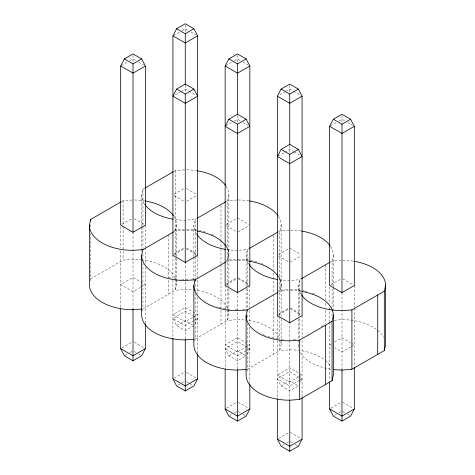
<?xml version="1.0" encoding="UTF-8"?>
<svg xmlns="http://www.w3.org/2000/svg" width="475" height="475" viewBox="0 0 475 475"><rect width="100%" height="100%" fill="white"/><g stroke="black" fill="none" stroke-linecap="round" stroke-linejoin="round"><path stroke-width="0.36" stroke-dasharray="2.38 1.78" d="M90.197 280.945L90.689 278.801L90.689 233.35M141.627 226.51L141.627 194.987L142.933 189.264L144.204 188.527M142.441 311.107L142.933 308.964L142.933 263.512M173.898 216.351A43.629 25.193 0 0 1 176.647 225.15L175.34 230.874L175.34 257.266M176.647 225.15L176.647 284.525L175.34 290.249L142.933 308.964M193.871 256.672L193.871 225.15L195.172 219.426L196.442 218.69M194.685 341.27L195.172 339.126L195.172 293.675M226.142 186.188A43.629 25.193 0 0 1 228.891 194.987L227.584 200.711L227.584 260.086L226.314 260.822M228.891 194.987L228.891 254.362L227.584 260.086L237.5 259.338M226.142 246.513A43.629 25.193 0 0 1 228.891 255.312L227.584 261.036L227.584 285.226M228.891 255.312L228.891 314.688L227.584 320.411L195.172 339.126M246.109 311.754L246.109 255.312L247.416 249.589L248.686 248.852M246.929 371.432L247.416 369.289L247.416 323.837M278.386 216.351A43.629 25.193 0 0 1 281.129 225.15L279.828 230.874L279.828 290.249L278.558 290.985M281.129 225.15L281.129 284.525L279.828 290.249L289.744 289.495M278.386 276.676A43.629 25.193 0 0 1 281.129 285.475L279.828 291.199L279.828 316.124M281.129 319.194L281.129 344.85L279.828 350.574L247.416 369.289M298.353 316.261L298.353 285.475L299.66 279.751L300.93 279.015M298.591 347.48A43.629 25.193 0 0 1 298.353 344.85L298.68 343.419M330.624 246.513A43.629 25.193 0 0 1 333.373 255.312L332.067 261.036L332.067 285.226M194.904 323.671L197.6 318.488L193.277 315.994M247.148 353.833L249.838 348.65L237.5 341.525L225.162 348.65L228.861 355.775L237.5 360.762L246.139 355.775M300.402 382.054L302.082 378.812L299.001 377.031M121.291 65.669L127.46 62.106M129.93 60.681L133.012 58.9L136.099 60.681M173.535 35.506L179.704 31.944M182.174 30.519L185.256 28.738L188.343 30.519M175.382 94.763L180.322 91.913M180.939 91.556L185.256 89.062L188.343 90.844M225.773 65.669L231.948 62.106M234.412 60.681L237.5 58.9L240.588 60.681M225.773 125.994L231.948 122.431M234.412 121.006L237.5 119.225L240.588 121.006M279.87 94.763L284.804 91.913M285.422 91.556L289.744 89.062L292.826 90.844M121.826 201.447L123.096 200.711L132.305 200.017M174.07 171.285L175.34 170.549L184.549 169.854M121.909 224.438L132.394 218.381M174.153 194.275L184.638 188.219M186.491 201.4L196.365 195.7M278.017 156.156L284.192 152.594M284.804 152.237L289.744 149.387L293.443 151.525M330.262 125.994L336.431 122.431M338.901 121.006L341.988 119.225L345.07 121.006M90.689 278.801L123.096 260.086L133.012 259.338A43.629 25.193 0 0 1 140.838 259.742M174.07 230.66L175.34 229.93L184.549 229.229M174.07 231.61L175.34 230.874L185.256 230.12M226.314 201.447L227.584 200.711L237.5 199.957M174.153 253.65L184.638 247.594M174.153 254.6L184.638 248.544M226.391 224.438L236.265 218.737M140.416 287.375L133.012 291.65L120.674 284.525L133.012 277.4L140.416 281.675M141.033 287.019L145.356 284.525L141.033 282.031M238.118 231.919L248.609 225.862M226.314 261.772L227.584 261.036L237.5 260.282M278.558 231.61L279.828 230.874L289.744 230.12M226.391 283.812L236.265 278.113M226.391 284.762L236.265 279.062M278.635 254.6L288.509 248.9M121.909 347.938L133.012 341.525M193.895 325.613L185.256 330.6L176.617 325.613L172.918 318.488L185.256 311.363L192.66 315.637M124.99 355.419L127.46 353.994M129.93 352.569L133.012 350.787M176.617 325.613L185.256 320.625L192.66 324.9M192.66 317.537L185.256 321.812L172.918 314.688L185.256 307.562L192.66 311.838M193.277 317.181L197.6 314.688L193.277 312.194M290.362 262.081L300.847 256.025M193.895 320.625L185.256 325.613L172.918 318.488M194.513 320.269L197.6 318.488M278.558 291.935L279.828 291.199L288.325 290.552M330.796 261.772L332.067 261.036L340.569 260.395M278.635 313.975L288.509 308.275M278.635 314.925L288.509 309.225M330.879 284.762L340.753 279.062M174.153 378.1L185.256 371.688M177.852 385.225L180.939 383.444M181.557 383.088L185.256 380.95M228.861 355.775L237.5 350.787L245.522 355.419M249.838 348.65L237.5 355.775L225.162 348.65M321.266 326.652L323.808 325.185M331.497 343.781L329.644 344.85L331.497 345.919M334.584 342L341.988 337.725L350.627 342.713M226.391 408.262L237.5 401.85M281.105 385.938L289.744 380.95L298.383 385.938L289.744 390.925L281.105 385.938L277.4 378.812L289.744 371.688L298.383 376.675M229.478 415.744L231.948 414.319M234.412 412.894L237.5 411.113M298.383 377.15L289.744 382.137L277.4 375.012L289.744 367.887L298.383 372.875M299.001 376.794L302.082 375.012L299.001 373.231M350.627 346.988L341.988 351.975L334.584 347.7M351.239 346.631L354.326 344.85L351.239 343.069M299.618 380.238L289.744 385.938L277.4 378.812M300.236 379.881L302.082 378.812M278.635 438.425L288.509 432.725M330.879 408.262L340.753 402.562M282.34 445.55L284.192 444.481M286.657 443.056L289.744 441.275M334.584 415.387L336.431 414.319M338.901 412.894L341.988 411.113M188.088 279.336L185.256 279.555A43.629 25.193 0 0 1 179.562 279.336M191.633 279.068L194.465 278.855M242.458 309.338L246.709 309.017M334.192 320.251L341.988 319.657A43.629 25.193 0 0 1 377.174 329.959M293.283 339.607L296.827 339.34M190.808 31.944L195.748 34.794M243.052 62.106L247.992 64.956M293.443 91.2L299.618 94.763M347.54 122.431L352.474 125.281M138.569 62.106L143.503 64.956M188.961 91.2L195.13 94.763M243.052 122.431L247.992 125.281M294.061 151.881L300.236 155.444M186.491 188.575L196.365 194.275M237.5 218.025L248.609 224.438M289.744 248.188L300.847 254.6M342.606 278.706L353.091 284.762M174.153 195.7L184.638 201.756M226.391 225.862L236.265 231.562M278.635 256.025L288.509 261.725M186.491 247.95L196.365 253.65M238.118 277.756L248.609 283.812M290.362 307.919L300.847 313.975M134.247 218.737L144.121 224.438M186.491 248.9L196.365 254.6M238.118 278.706L248.609 284.762M290.362 308.869L300.847 314.925M342.606 402.206L353.091 408.262M342.606 411.469L345.07 412.894M347.54 414.319L350.01 415.744M134.247 342.238L144.121 347.938M186.491 372.4L196.365 378.1M238.118 402.206L248.609 408.262M290.362 432.369L300.847 438.425M134.247 351.5L136.099 352.569M138.569 353.994L140.416 355.062M186.491 381.662L188.961 383.088M189.578 383.444L192.66 385.225M238.118 411.469L240.588 412.894M243.052 414.319L245.522 415.744M290.362 441.631L292.826 443.056M295.296 444.481L297.766 445.906M354.326 285.475L354.326 307.468M354.326 308.198L354.326 366.961M341.988 115.663L341.988 122.924M341.988 292.6L341.988 369.663M333.373 255.312L333.373 286.835M333.373 287.565L333.373 309.558M332.067 288.895L332.067 307.218M332.067 313.815L332.067 316.748M329.644 286.942L329.644 303.798M329.644 307.468L329.644 321.391M329.644 322.127L329.644 380.232M325.47 264.848L325.47 300.034M325.47 302.967L325.47 307.367M325.47 310.294L325.47 323.493M302.082 315.637L302.082 337.63M302.082 340.486L302.082 397.124M299.66 315.667L299.66 279.751L289.744 280.505A43.629 25.193 0 0 1 278.451 279.644M299.66 318.6L299.66 339.126M298.353 319.194L298.353 344.85M289.744 85.5L289.744 92.762M289.744 145.825L289.744 153.455M289.744 321.812L289.744 339.619M289.744 340.242L289.744 399.089M281.129 285.475L281.129 316.261M279.828 316.855L279.828 338.847M279.828 339.577L279.828 350.574L289.744 349.82A43.629 25.193 0 0 1 324.93 360.121M277.4 315.424L277.4 397.86M273.226 235.422L273.226 269.871M273.226 272.804L273.226 293.33M273.226 295.011L273.226 337.523M273.226 340.456L273.226 354.386M249.838 285.475L249.838 323.594M249.838 327.257L249.838 383.177M247.416 285.505L247.416 249.589L237.5 250.343A43.629 25.193 0 0 1 226.207 249.482M247.416 288.438L247.416 308.964M247.416 315.044L247.416 317.977M237.5 55.337L237.5 62.599M237.5 115.663L237.5 122.924M237.5 291.65L237.5 369.663M227.584 288.895L227.584 320.411L237.5 319.657A43.629 25.193 0 0 1 245.32 320.067M225.162 285.261L225.162 368.434M220.982 205.259L220.982 239.709M220.982 240.445L220.982 263.898M220.982 264.848L220.982 307.367M220.982 310.294L220.982 324.223M197.6 255.312L197.6 294.168M197.6 297.095L197.6 353.014M195.172 256.078L195.172 219.426L185.256 220.18A43.629 25.193 0 0 1 173.963 219.319M195.172 256.809L195.172 278.801M195.172 284.145L195.172 287.078M193.871 257.402L193.871 281.592M185.256 25.175L185.256 31.7M185.256 85.173L185.256 92.762M185.256 261.488L185.256 339.257M175.34 170.549L175.34 229.93M175.34 257.996L175.34 290.249L185.256 289.495A43.629 25.193 0 0 1 193.076 289.904M172.918 255.099L172.918 337.535M168.744 234.686L168.744 294.061M145.356 225.15L145.356 247.143M145.356 247.873L145.356 263.269M145.356 266.932L145.356 322.852M142.933 189.264L142.933 225.916M142.933 226.646L142.933 248.639M142.933 253.982L142.933 256.916M141.627 227.24L141.627 248.502M141.627 249.232L141.627 251.429M133.012 55.337L133.012 62.599M133.012 232.275L133.012 309.094M123.096 200.711L123.096 225.637M123.096 226.367L123.096 260.086M120.674 226.617L120.674 247.873M120.674 250.806L120.674 307.372M90.689 224.556L90.689 227.489M176.736 279.068A43.629 25.193 0 0 1 173.963 278.694M171.065 278.184A43.629 25.193 0 0 1 168.916 277.721M186.675 229.188A43.629 25.193 0 0 1 205.752 232.127M211.82 234.377A43.629 25.193 0 0 1 213.726 235.273M226.142 245.563A43.629 25.193 0 0 1 228.891 254.362M144.376 203.787A43.629 25.193 0 0 1 141.627 194.987M186.675 169.812A43.629 25.193 0 0 1 196.549 170.656M330.695 369.182A43.629 25.193 0 0 1 300.42 352.515M377.732 330.404A43.629 25.193 0 0 1 383.551 337.185M301.103 294.274A43.629 25.193 0 0 1 298.353 285.475M342.695 260.288A43.629 25.193 0 0 1 353.281 261.143M237.5 309.718A43.629 25.193 0 0 1 233.943 309.635M229.68 309.308A43.629 25.193 0 0 1 226.207 308.857M225.482 308.744A43.629 25.193 0 0 1 217.004 306.767M238.207 259.338A43.629 25.193 0 0 1 248.793 260.193M250.248 260.437A43.629 25.193 0 0 1 253.84 261.167M254.553 261.339A43.629 25.193 0 0 1 258.661 262.497M261.392 263.447A43.629 25.193 0 0 1 263.405 264.254M278.386 275.726A43.629 25.193 0 0 1 281.129 284.525M196.614 233.949A43.629 25.193 0 0 1 193.871 225.15M238.207 199.963A43.629 25.193 0 0 1 248.793 200.818M283.337 339.607A43.629 25.193 0 0 1 280.517 339.31M278.451 339.019A43.629 25.193 0 0 1 267.93 336.502M265.175 335.504A43.629 25.193 0 0 1 261.897 334.079M290.451 289.501A43.629 25.193 0 0 1 303.935 290.866M304.659 291.015A43.629 25.193 0 0 1 306.791 291.502M312.253 293.111A43.629 25.193 0 0 1 314.313 293.871M248.858 264.112A43.629 25.193 0 0 1 246.109 255.312M290.451 230.126A43.629 25.193 0 0 1 301.037 230.981M141.538 259.819A43.629 25.193 0 0 1 176.647 284.525M134.431 199.975A43.629 25.193 0 0 1 144.305 200.818M325.488 360.567A43.629 25.193 0 0 1 331.307 367.347M290.451 290.451A43.629 25.193 0 0 1 301.037 291.306M193.782 289.982A43.629 25.193 0 0 1 227.935 309.445M228.154 310.092A43.629 25.193 0 0 1 228.891 314.688M186.675 230.138A43.629 25.193 0 0 1 196.549 230.981M248.793 320.518A43.629 25.193 0 0 1 279.644 338.331M280.761 341.561A43.629 25.193 0 0 1 281.129 344.85M238.207 260.288A43.629 25.193 0 0 1 248.793 261.143M237.5 337.725L225.162 344.85L237.5 351.975L249.838 344.85L237.5 337.725"/><path stroke-width="0.71" d="M141.514 309.071L133.012 309.718A43.629 25.193 0 0 1 89.383 284.525L89.383 225.15L90.689 219.426L121.19 201.816M193.758 339.233L185.256 339.88A43.629 25.193 0 0 1 141.627 314.688L141.627 255.312L142.933 249.589L173.434 231.978M246.002 369.396L237.5 370.043A43.629 25.193 0 0 1 193.871 344.85L193.871 285.475L195.172 279.751L225.678 262.141M301.762 291.418A43.629 25.193 0 0 1 333.373 315.637L333.373 375.012L332.067 380.736L299.66 399.451L289.744 400.205A43.629 25.193 0 0 1 246.109 375.012L246.109 315.637L247.416 309.914L277.917 292.303M332.067 380.736L332.067 321.361L333.373 315.637M333.462 369.556A43.629 25.193 0 0 0 341.988 370.043L351.904 369.289L384.311 350.574L384.311 291.199L385.617 285.475A43.629 25.193 0 0 0 354.006 261.262M384.311 350.574L385.617 344.85L385.617 285.475M120.674 66.025L124.373 58.9L133.012 53.913L141.651 58.9L145.356 66.025L145.356 225.15L133.012 232.275L120.674 225.15L120.674 66.025L133.012 73.15L145.356 66.025M172.918 35.862L176.617 28.738L185.256 23.75L193.895 28.738L197.6 35.862L197.6 255.312L185.256 262.438L172.918 255.312L172.918 35.862L185.256 42.988L197.6 35.862M176.617 89.062L172.918 96.188L185.256 103.312L197.6 96.188L193.895 89.062L185.256 84.075L176.617 89.062L185.256 94.05L193.895 89.062M225.162 66.025L228.861 58.9L237.5 53.913L246.139 58.9L249.838 66.025L249.838 285.475L237.5 292.6L225.162 285.475L225.162 66.025L237.5 73.15L249.838 66.025M228.861 119.225L225.162 126.35L237.5 133.475L249.838 126.35L246.139 119.225L237.5 114.237L228.861 119.225L237.5 124.212L246.139 119.225M145.356 323.588L145.356 348.65L141.651 355.775L133.012 360.762L124.373 355.775L120.674 348.65L120.674 308.851M277.4 96.188L281.105 89.062L289.744 84.075L298.383 89.062L302.082 96.188L302.082 315.637L289.744 322.762L277.4 315.637L277.4 96.188L289.744 103.312L302.082 96.188M281.105 149.387L277.4 156.513L289.744 163.638L302.082 156.513L298.383 149.387L289.744 144.4L281.105 149.387L289.744 154.375L298.383 149.387M197.6 353.75L197.6 378.812L193.895 385.938L185.256 390.925L176.617 385.938L172.918 378.812L172.918 338.271M329.644 126.35L333.349 119.225L341.988 114.237L350.627 119.225L354.326 126.35L354.326 285.475L341.988 292.6L329.644 285.475L329.644 126.35L341.988 133.475L354.326 126.35M249.838 383.913L249.838 408.975L246.139 416.1L237.5 421.088L228.861 416.1L225.162 408.975L225.162 369.176M302.082 397.86L302.082 439.137L298.383 446.262L289.744 451.25L281.105 446.262L277.4 439.137L277.4 398.596M354.326 367.697L354.326 408.975L350.627 416.1L341.988 421.088L333.349 416.1L329.644 408.975L329.644 381.704M124.373 58.9L133.012 63.887L141.651 58.9M176.617 28.738L185.256 33.725L193.895 28.738M228.861 58.9L237.5 63.887L246.139 58.9M281.105 89.062L289.744 94.05L298.383 89.062M144.839 188.159L173.434 171.653M333.349 119.225L341.988 124.212L350.627 119.225M197.06 218.334L225.678 201.816M249.304 248.496L277.917 231.978M145.356 348.65L133.012 355.775L120.674 348.65M301.548 278.659L330.161 262.141M197.6 378.812L185.256 385.938L172.918 378.812M246.109 315.637A43.629 25.193 0 0 0 289.744 340.83L299.66 340.076L332.067 321.361M301.477 294.838A43.629 25.193 0 0 0 341.988 310.668L351.904 309.914L384.311 291.199M249.838 408.975L237.5 416.1L225.162 408.975M302.082 439.137L289.744 446.262L277.4 439.137M354.326 408.975L341.988 416.1L329.644 408.975M142.933 249.589L133.012 250.343A43.629 25.193 0 0 1 89.383 225.15M247.416 309.914L237.5 310.668A43.629 25.193 0 0 1 193.871 285.475M377.714 295.011L377.714 354.386M351.904 309.914L351.904 369.289M341.988 124.212L341.988 292.6M341.988 369.663L341.988 421.088M325.47 325.173L325.47 384.548M299.66 340.076L299.66 399.451M289.744 94.05L289.744 144.756M289.744 154.375L289.744 322.762M289.744 399.825L289.744 451.25M237.5 63.887L237.5 114.594M237.5 124.212L237.5 292.6M237.5 369.663L237.5 421.088M195.172 281.218L195.172 279.751L185.256 280.505A43.629 25.193 0 0 1 141.627 255.312M185.256 33.725L185.256 84.431M185.256 94.05L185.256 262.438M185.256 339.5L185.256 390.925M133.012 63.887L133.012 232.275M133.012 309.338L133.012 360.762M90.689 219.426L90.689 220.893M173.238 219.207A43.629 25.193 0 0 1 144.75 204.351M197.279 170.774A43.629 25.193 0 0 1 225.762 185.63M225.482 249.363A43.629 25.193 0 0 1 196.994 234.513M249.518 200.937A43.629 25.193 0 0 1 278.006 215.792M277.721 279.526A43.629 25.193 0 0 1 249.238 264.676M301.762 231.099A43.629 25.193 0 0 1 330.25 245.949M145.035 200.937A43.629 25.193 0 0 1 173.523 215.792M197.279 231.099A43.629 25.193 0 0 1 225.762 245.949M249.518 261.262A43.629 25.193 0 0 1 278.006 276.112"/></g></svg>
